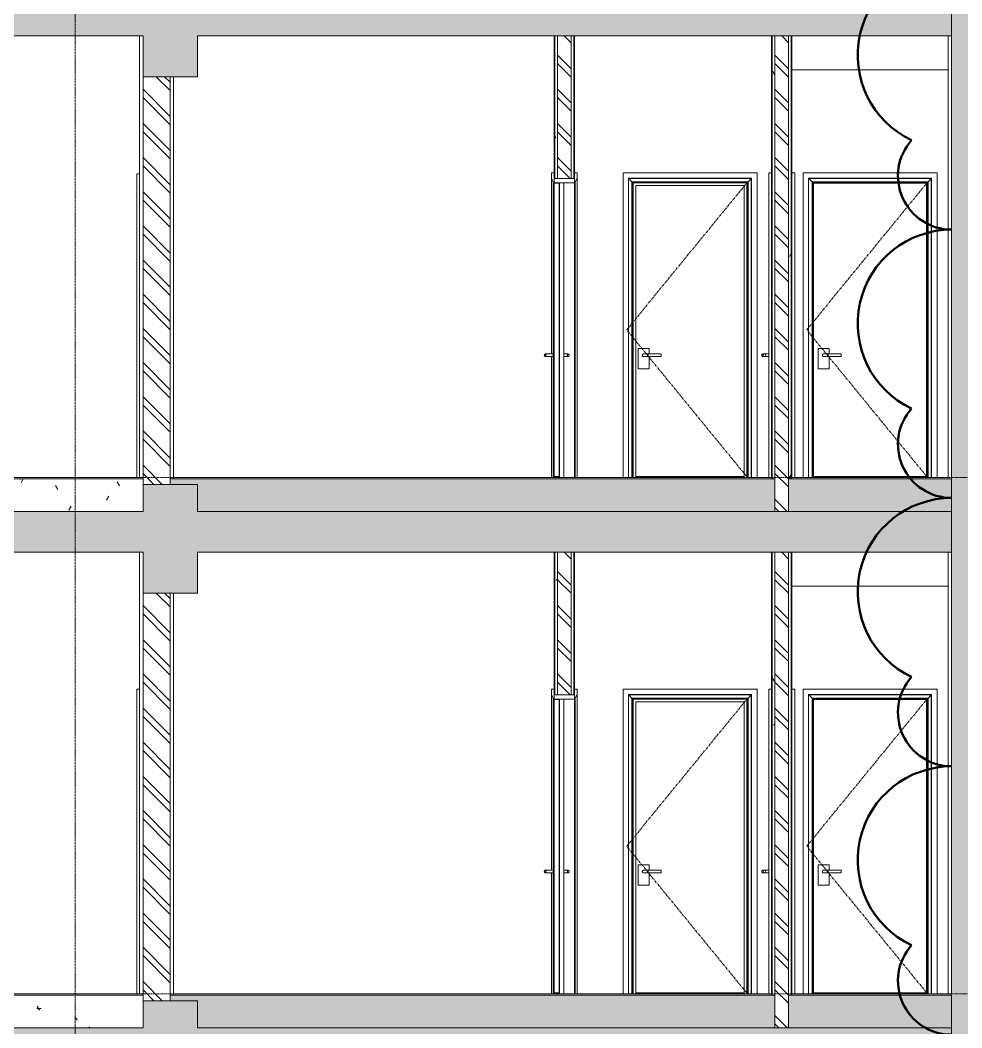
# Model space of a CAD drawing. Header units: millimetres. Extents: x 78096 to 288885, y -20632 to 149556.
# Drawn here: x 210930 to 217859, y 130450 to 137866 of the extents above; entities that cross this region are included whole.
import ezdxf

# ---------------------------------------------------------------- set-up
doc = ezdxf.new("R2010")
doc.units = ezdxf.units.MM
doc.linetypes.add('Centre', pattern=[31.75, 6.35, -4.7625, 15.875, -4.7625])
doc.linetypes.add('Grid Line', pattern=[22.225, 12.7, -3.175, 3.175, -3.175])
for name, color, linetype, lineweight in [('A-DETL', 90, 'Continuous', 9), ('A-DETL-GENF', 92, 'Continuous', 9), ('A-DOOR', 31, 'Continuous', 9), ('A-DOOR-FRAM', 31, 'Continuous', 9), ('A-FLOR-FNSH', 192, 'Continuous', 35), ('A-FLOR-LEVL', 51, 'Continuous', 9), ('A-FLOR-MCUT', 51, 'Continuous', 9), ('A-FLOR-PATT', 8, 'Continuous', 35), ('A-WALL', 113, 'Continuous', 9), ('A-WALL-FNSH', 113, 'Continuous', 25), ('A-WALL-PATT', 111, 'Continuous', 25), ('G-ANNO-REVC', 71, 'Continuous', 50), ('S-BEAM', 12, 'Continuous', 9), ('S-GRID', 1, 'Continuous', 9)]:
    doc.layers.add(name, color=color, linetype=linetype, lineweight=lineweight)
pattern_1 = [(0, (230762.54, 117385), (812.8, 203.2), [33.528, -576.072, 33.528, -576.072, -3251.2]), (0, (230762.54, 117385), (812.8, 203.2), [-1219.2, 33.528, -1185.672, 33.528, -576.072, -1422.4]), (0, (230762.54, 117385), (812.8, 203.2), [-3048, 33.528, -372.872, 33.528, -982.472]), (120, (231067.34, 117486.6), (-582.3764, 602.3054), [33.528, -576.072, 33.528, -3827.272]), (120, (231067.34, 117486.6), (-582.3764, 602.3054), [-643.128, -576.072, 33.528, -1185.672, -2032]), (120, (231067.34, 117486.6), (-582.3764, 602.3054), [-2438.4, 33.528, -576.072, 33.528, -1388.872]), (120, (231067.34, 117486.6), (-582.3764, 602.3054), [-3081.528, -372.872, 33.528, -982.472]), (240, (231168.94, 117893), (-230.4236, -805.5054), [33.528, -576.072, 33.528, -3827.272]), (240, (231168.94, 117893), (-230.4236, -805.5054), [-643.128, -576.072, 33.528, -1185.672, -2032]), (240, (231168.94, 117893), (-230.4236, -805.5054), [-2438.4, 33.528, -576.072, 33.528, -1388.872]), (240, (231168.94, 117893), (-230.4236, -805.5054), [-3081.528, -372.872, 33.528, -982.472])]
pattern_2 = [(50, (230762.54, 117385), (728.7365, -63.756), [76.2, -838.2]), (355, (230762.54, 117385), (-140.972, 764.228), [60.96, -670.56]), (100.451, (230823.3, 117379.7), (587.77, 700.467), [64.76, -712.36]), (46.184, (230762.5, 117588.2), (1084.316, -168.17), [114.3, -1257.3]), (96.636, (230852.9, 117574.2), (949.61, 989.71), [97.14, -1068.54]), (351.184, (230762.5, 117588.2), (949.62, 989.7), [91.44, -1005.84]), (21, (230864.14, 117537.4), (606.458, -409.0606), [76.2, -838.2]), (326, (230864.14, 117537.4), (247.208, 736.753), [60.96, -670.56]), (71.451, (230914.7, 117503.3), (853.668, 327.685), [64.76, -712.36]), (37.5, (230762.54, 117385), (12.3547, 338.2201), [33.528, -628.904, 33.528, -647.192, -673.1]), (37.5, (230762.54, 117385), (12.3547, 338.2201), [-1343.152, 33.528, -639.572]), (7.5, (230762.54, 117385), (267.279, 400.722), [33.528, -354.584, 33.528, -613.664, -256.54]), (7.5, (230762.54, 117385), (267.279, 400.722), [-1035.304, 33.528, -223.012]), (327.5, (230535.98, 117385), (542.3633, -22.9153), [33.528, -220.472, 33.528, -758.952, -1051.56]), (327.5, (230535.98, 117385), (542.3633, -22.9153), [-1046.48, 33.528, -1018.032]), (317.5, (230434.38, 117385), (592.517, 101.707), [33.528, -296.672, 33.528, -492.76, -746.76]), (317.5, (230434.38, 117385), (592.517, 101.707), [-856.488, 33.528, -713.232])]

# ---------------------------------------------------------------- blocks, each defined once
blk = doc.blocks.new('ZZ-D - Internal Door - 900 x 2200_TYPE GENERAL-4314285-TOMH A-A')
at = {"layer": 'A-DOOR'}
for p, q in [((-9005.1, 98743), (-9005.1, 96500)), ((-8019.1, 98743), (-9005.1, 98743)), ((-8019.1, 98743), (-8019.1, 96500)), ((-8965.1, 96500), (-8965.1, 98703)), ((-8965.1, 98703), (-8059.1, 98703)), ((-8939.1, 98677), (-8965.1, 98703)), ((-8939.1, 98677), (-8939.1, 96500)), ((-8085.1, 98677), (-8939.1, 98677)), ((-8935.1, 98673), (-8935.1, 96500)), ((-8089.1, 98673), (-8935.1, 98673)), ((-8928.1, 98666), (-8928.1, 96508)), ((-8096.1, 98666), (-8928.1, 98666)), ((-8096.1, 96508), (-8096.1, 98666)), ((-8089.1, 96500), (-8089.1, 98673)), ((-8059.1, 98703), (-8085.1, 98677)), ((-8085.1, 96500), (-8085.1, 98677)), ((-8059.1, 96500), (-8059.1, 98703)), ((-8893.1, 97450), (-8893.1, 97300)), ((-8813.1, 97450), (-8893.1, 97450)), ((-8819.3, 97410), (-8853.1, 97410)), ((-8853.1, 97390), (-8819.3, 97390)), ((-8724.8, 97410), (-8819.3, 97410)), ((-8819.3, 97390), (-8724.8, 97390)), ((-8813.1, 97410), (-8813.1, 97450)), ((-8813.1, 97300), (-8813.1, 97390)), ((-8893.1, 97300), (-8813.1, 97300)), ((-8928.1, 96508), (-8096.1, 96508))]:
    blk.add_line(p, q, dxfattribs=at)
at = {"layer": 'A-DOOR', "linetype": 'Centre'}
for p, q in [((-8096.1, 98666), (-8978.1, 97587)), ((-8978.1, 97587), (-8096.1, 96508))]:
    blk.add_line(p, q, dxfattribs=at)
at = {"layer": 'A-DOOR'}
for start_param, end_param in [(4.712389, 6.283185), (3.141593, 4.712389)]:
    blk.add_ellipse((-8724.8, 97400), major_axis=(0, 10), ratio=0.104556, start_param=start_param, end_param=end_param, dxfattribs=at)
for points, knots in [([(-8935.1, 98673), (-8935.2, 98673.1), (-8935.4, 98673.3), (-8935.9, 98673.8), (-8936.5, 98674.4), (-8937.5, 98675.4), (-8938.5, 98676.5), (-8939.1, 98677)], [-1, -1, -1, -1, -0.75, -0.625, -0.5, -0.25, 0, 0, 0, 0]), ([(-8085.1, 98677), (-8085.6, 98676.5), (-8086.6, 98675.5), (-8087.6, 98674.4), (-8088.3, 98673.8), (-8088.8, 98673.3), (-8089, 98673.1), (-8089.1, 98673)], [0, 0, 0, 0, 0.25, 0.5, 0.625, 0.75, 1, 1, 1, 1]), ([(-8863.1, 97400), (-8863.1, 97400.9), (-8862.8, 97402.6), (-8862, 97404.7), (-8861, 97406.1), (-8860.2, 97407.1), (-8859.2, 97408), (-8858.3, 97408.6), (-8857.5, 97409), (-8856.9, 97409.2), (-8856.3, 97409.5), (-8855.5, 97409.7), (-8854.4, 97409.9), (-8853.5, 97410), (-8853.1, 97410)], [0, 0, 0, 0, 0.0833333, 0.1666667, 0.2083333, 0.25, 0.2916667, 0.3333333, 0.3541667, 0.375, 0.3958333, 0.4166667, 0.4583333, 0.5, 0.5, 0.5, 0.5]), ([(-8853.1, 97390), (-8853.3, 97390), (-8853.7, 97390), (-8854.4, 97390.1), (-8855, 97390.2), (-8855.7, 97390.3), (-8856.3, 97390.5), (-8857.1, 97390.8), (-8857.9, 97391.2), (-8858.6, 97391.7), (-8859.3, 97392.2), (-8860.2, 97392.9), (-8861, 97393.9), (-8862, 97395.3), (-8862.8, 97397.4), (-8863.1, 97399.1), (-8863.1, 97400)], [0.5, 0.5, 0.5, 0.5, 0.5208333, 0.5416667, 0.5625, 0.5833333, 0.6041667, 0.625, 0.6666667, 0.6875, 0.7083333, 0.75, 0.7916667, 0.8333333, 0.9166667, 1, 1, 1, 1]), ([(-8820.1, 97400), (-8820.1, 97401.7), (-8820, 97405.2), (-8819.7, 97408.4), (-8819.5, 97409.8), (-8819.3, 97410), (-8819.3, 97410)], [0, 0, 0, 0, 0.1666667, 0.3333333, 0.4166667, 0.5, 0.5, 0.5, 0.5])]:
    blk.add_open_spline(points, degree=3, knots=knots, dxfattribs=at)
blk.add_open_spline([(-8819.3, 97390), (-8819.3, 97390), (-8819.5, 97390.2), (-8819.7, 97391.2), (-8819.8, 97392.8), (-8820, 97394.9), (-8820, 97397.4), (-8820.1, 97399.1), (-8820.1, 97400)], degree=3, dxfattribs=at)
at = {"layer": 'A-DOOR-FRAM'}
for p, q in [((-8962.1, 98700), (-8062.1, 98700)), ((-8930.1, 98668), (-8930.1, 96500)), ((-8094.1, 98668), (-8930.1, 98668)), ((-8094.1, 98668), (-8094.1, 96500)), ((-8062.1, 98700), (-8062.1, 96500)), ((-8911.1, 96500), (-8911.1, 96508)), ((-8113.1, 96508), (-8113.1, 96500))]:
    blk.add_line(p, q, dxfattribs=at)
blk = doc.blocks.new('ZZ-D - Internal Door - 1000 x 2200_ΤΥΠΟΣ 5_WC-4307367-TOMH A-A')
at = {"layer": 'A-DOOR', "lineweight": 18}
for p, q in [((-9237.1, 98743), (-9257.1, 98743)), ((-9257.1, 98743), (-9257.1, 96500)), ((-9237.1, 96500), (-9237.1, 98743)), ((-9067.1, 98743), (-9087.1, 98743)), ((-9087.1, 98743), (-9087.1, 98713.1)), ((-9087.1, 98713.1), (-9087.1, 96500)), ((-9067.1, 98713.1), (-9067.1, 98743)), ((-9067.1, 96500), (-9067.1, 98713.1)), ((-9257.1, 96500), (-9237.1, 96500)), ((-9087.1, 96500), (-9067.1, 96500))]:
    blk.add_line(p, q, dxfattribs=at)
at = {"layer": 'A-DOOR'}
for p, q in [((-9290.1, 97410), (-9299.2, 97410)), ((-9289.2, 97410), (-9299.2, 97410)), ((-9299.2, 97390), (-9290.1, 97390)), ((-9299.2, 97390), (-9289.2, 97390)), ((-9257.1, 97410), (-9290.1, 97410)), ((-9290.1, 97390), (-9257.1, 97390))]:
    blk.add_line(p, q, dxfattribs=at)
for start_param, end_param in [(4.712389, 7.853982), (1.570796, 4.712389)]:
    blk.add_ellipse((-9289.2, 97400), major_axis=(0, 10), ratio=0.994519, start_param=start_param, end_param=end_param, dxfattribs=at)
for points, knots in [([(-9309.3, 97400), (-9309.3, 97401.7), (-9308.4, 97405.2), (-9305.1, 97408.4), (-9301.8, 97409.8), (-9299.2, 97410.1), (-9297.4, 97409.9), (-9296.5, 97409.7)], [0, 0, 0, 0, 0.1666667, 0.3333333, 0.4166667, 0.5, 0.5833333, 0.5833333, 0.5833333, 0.5833333]), ([(-9291.8, 97409.7), (-9291.6, 97409.8), (-9291, 97410), (-9290.3, 97410), (-9289.6, 97410), (-9289.1, 97409.9), (-9288.6, 97409.8), (-9288.1, 97409.7), (-9287.6, 97409.5), (-9287.2, 97409.3), (-9287, 97409.1), (-9286.9, 97409.1)], [0.4285634, 0.4285634, 0.4285634, 0.4285634, 0.4583333, 0.5, 0.5208333, 0.5416667, 0.5625, 0.5833333, 0.6041667, 0.625, 0.6372964, 0.6372964, 0.6372964, 0.6372964]), ([(-9286.9, 97390.9), (-9287, 97390.9), (-9287.2, 97390.7), (-9287.6, 97390.5), (-9288.3, 97390.3), (-9289.1, 97390.1), (-9289.9, 97390), (-9290.6, 97390), (-9291.1, 97390.1), (-9291.5, 97390.2), (-9291.7, 97390.2), (-9291.8, 97390.3)], [0.3627036, 0.3627036, 0.3627036, 0.3627036, 0.375, 0.3958333, 0.4166667, 0.4583333, 0.5, 0.5208333, 0.5416667, 0.5625, 0.5714366, 0.5714366, 0.5714366, 0.5714366])]:
    blk.add_open_spline(points, degree=3, knots=knots, dxfattribs=at)
blk.add_open_spline([(-9296.5, 97390.3), (-9297.4, 97390.1), (-9299.2, 97389.9), (-9301.8, 97390.2), (-9304.3, 97391.2), (-9306.4, 97392.8), (-9308, 97394.9), (-9309.1, 97397.4), (-9309.3, 97399.1), (-9309.3, 97400)], degree=3, dxfattribs=at)
blk = doc.blocks.new('ZZ-D - Internal Door - 900 x 2200_TYPE  WC ENTRANCE-4315241-TOMH A-A')
at = {"layer": 'A-DOOR'}
for p, q in [((-10330.1, 96500), (-10330.1, 98743)), ((-10330.1, 98743), (-9344.1, 98743)), ((-9344.1, 96500), (-9344.1, 98743)), ((-10264.1, 98677), (-10290.1, 98703)), ((-10290.1, 98703), (-10290.1, 96500)), ((-9384.1, 98703), (-10290.1, 98703)), ((-10264.1, 98677), (-10264.1, 96500)), ((-9410.1, 98677), (-10264.1, 98677)), ((-10260.1, 98673), (-10260.1, 96500)), ((-9414.1, 98673), (-10260.1, 98673)), ((-9414.1, 98673), (-9414.1, 96500)), ((-9384.1, 98703), (-9410.1, 98677)), ((-9410.1, 98677), (-9410.1, 96500)), ((-9384.1, 98703), (-9384.1, 96500)), ((-10218.1, 97450), (-10218.1, 97300)), ((-10138.1, 97450), (-10218.1, 97450)), ((-10144.3, 97410), (-10178.1, 97410)), ((-10178.1, 97390), (-10144.3, 97390)), ((-10049.8, 97410), (-10144.3, 97410)), ((-10144.3, 97390), (-10049.8, 97390)), ((-10138.1, 97410), (-10138.1, 97450)), ((-10138.1, 97300), (-10138.1, 97390)), ((-10218.1, 97300), (-10138.1, 97300)), ((-10236.1, 96508), (-9438.1, 96508))]:
    blk.add_line(p, q, dxfattribs=at)
at = {"layer": 'A-DOOR', "linetype": 'Centre'}
for p, q in [((-9421.1, 98666), (-10303.1, 97587)), ((-10303.1, 97587), (-9421.1, 96508))]:
    blk.add_line(p, q, dxfattribs=at)
at = {"layer": 'A-DOOR'}
for start_param, end_param in [(4.712389, 6.283185), (3.141593, 4.712389)]:
    blk.add_ellipse((-10049.8, 97400), major_axis=(0, 10), ratio=0.104556, start_param=start_param, end_param=end_param, dxfattribs=at)
for points in [[(-10260.1, 98673), (-10260.3, 98673.2), (-10261.2, 98674.1), (-10263, 98675.9), (-10264.1, 98677)], [(-9410.1, 98677), (-9411.2, 98675.9), (-9413.1, 98674), (-9413.9, 98673.2), (-9414.1, 98673)], [(-10144.3, 97390), (-10144.4, 97390), (-10144.5, 97390.2), (-10144.7, 97391.2), (-10144.9, 97392.8), (-10145, 97394.9), (-10145.1, 97397.4), (-10145.1, 97399.1), (-10145.1, 97400)]]:
    blk.add_open_spline(points, degree=3, dxfattribs=at)
for points, knots in [([(-10188.1, 97400), (-10188.1, 97400.9), (-10187.9, 97402.6), (-10187, 97404.7), (-10186.1, 97406.1), (-10185.2, 97407.1), (-10184.2, 97408), (-10183.3, 97408.6), (-10182.5, 97409), (-10181.9, 97409.2), (-10181.3, 97409.5), (-10180.5, 97409.7), (-10179.4, 97409.9), (-10178.5, 97410), (-10178.1, 97410)], [0, 0, 0, 0, 0.0833333, 0.1666667, 0.2083333, 0.25, 0.2916667, 0.3333333, 0.3541667, 0.375, 0.3958333, 0.4166667, 0.4583333, 0.5, 0.5, 0.5, 0.5]), ([(-10178.1, 97390), (-10178.3, 97390), (-10178.8, 97390), (-10179.4, 97390.1), (-10180.1, 97390.2), (-10180.7, 97390.3), (-10181.3, 97390.5), (-10182.1, 97390.8), (-10182.9, 97391.2), (-10183.7, 97391.7), (-10184.4, 97392.2), (-10185.2, 97392.9), (-10186.1, 97393.9), (-10187, 97395.3), (-10187.9, 97397.4), (-10188.1, 97399.1), (-10188.1, 97400)], [0.5, 0.5, 0.5, 0.5, 0.5208333, 0.5416667, 0.5625, 0.5833333, 0.6041667, 0.625, 0.6666667, 0.6875, 0.7083333, 0.75, 0.7916667, 0.8333333, 0.9166667, 1, 1, 1, 1]), ([(-10145.1, 97400), (-10145.1, 97401.7), (-10145, 97405.2), (-10144.8, 97408.4), (-10144.5, 97409.8), (-10144.4, 97410), (-10144.3, 97410)], [0, 0, 0, 0, 0.1666667, 0.3333333, 0.4166667, 0.5, 0.5, 0.5, 0.5])]:
    blk.add_open_spline(points, degree=3, knots=knots, dxfattribs=at)
at = {"layer": 'A-DOOR-FRAM'}
for p, q in [((-10287.1, 98700), (-9387.1, 98700)), ((-10255.1, 98668), (-10255.1, 96500)), ((-9419.1, 98668), (-10255.1, 98668)), ((-10236.1, 98649), (-10236.1, 96500)), ((-10236.1, 98649), (-9438.1, 98649)), ((-9438.1, 98649), (-9438.1, 96500)), ((-9419.1, 98668), (-9419.1, 96500)), ((-9387.1, 98700), (-9387.1, 96500))]:
    blk.add_line(p, q, dxfattribs=at)
blk = doc.blocks.new('ZZ-D - Internal Door - 900 x 2200_TYPE  WC ENTRANCE-V9-TOMH A-A')
at = {"layer": 'A-DOOR', "lineweight": 18}
for p, q in [((-10837.1, 98743), (-10857.1, 98743)), ((-10857.1, 98743), (-10857.1, 98703)), ((-10837.1, 98673), (-10837.1, 98743)), ((-10667.1, 98743), (-10687.1, 98743)), ((-10687.1, 98743), (-10687.1, 98673)), ((-10667.1, 98703), (-10667.1, 98743)), ((-10857.1, 98703), (-10843.1, 98677)), ((-10799.1, 98666), (-10837.1, 98666)), ((-10837.1, 98666), (-10837.1, 96508)), ((-10799.1, 96508), (-10799.1, 98666)), ((-10681.1, 98677), (-10667.1, 98703)), ((-10837.1, 96508), (-10799.1, 96508))]:
    blk.add_line(p, q, dxfattribs=at)
at = {"layer": 'A-DOOR'}
for p, q in [((-10857.1, 98703), (-10857.1, 97410)), ((-10843.1, 98677), (-10843.1, 97450)), ((-10681.1, 98677), (-10681.1, 96500)), ((-10667.1, 98703), (-10667.1, 96500)), ((-10890.1, 97410), (-10899.2, 97410)), ((-10890.1, 97410), (-10899.2, 97410)), ((-10899.2, 97390), (-10890.1, 97390)), ((-10899.2, 97390), (-10890.1, 97390)), ((-10845.1, 97410), (-10890.1, 97410)), ((-10890.1, 97390), (-10845.1, 97390)), ((-10857.1, 97390), (-10857.1, 96500)), ((-10845.1, 97300), (-10845.1, 97450)), ((-10845.1, 97450), (-10837.1, 97450)), ((-10799.1, 97450), (-10797.1, 97450)), ((-10746.1, 97410), (-10765.1, 97410)), ((-10765.1, 97390), (-10746.1, 97390)), ((-10737.1, 97410), (-10746.1, 97410)), ((-10737.1, 97410), (-10746.1, 97410)), ((-10746.1, 97390), (-10737.1, 97390)), ((-10746.1, 97390), (-10737.1, 97390)), ((-10837.1, 97300), (-10845.1, 97300)), ((-10843.1, 97300), (-10843.1, 96500)), ((-10797.1, 97300), (-10799.1, 97300))]:
    blk.add_line(p, q, dxfattribs=at)
at = {"layer": 'A-DOOR', "lineweight": 18}
for centre, start, end in [((-10836.1, 98681), 209.74488, 262.87498), ((-10688.1, 98681), 277.12502, 330.25512)]:
    blk.add_arc(centre, 8.06, start, end, dxfattribs=at)
at = {"layer": 'A-DOOR'}
for points, knots in [([(-10837.1, 98673), (-10837.7, 98673.1), (-10838.7, 98673.3), (-10839.8, 98673.8), (-10840.9, 98674.4), (-10842.1, 98675.5), (-10842.8, 98676.5), (-10843.1, 98677)], [0, 0, 0, 0, 0.25, 0.375, 0.5, 0.75, 1, 1, 1, 1]), ([(-10909.3, 97400), (-10909.3, 97398.3), (-10908.4, 97394.8), (-10905.1, 97391.6), (-10901.8, 97390.2), (-10899.2, 97389.9), (-10897.4, 97390.1), (-10896.6, 97390.3)], [0, 0, 0, 0, 0.1666667, 0.3333333, 0.4166667, 0.5, 0.5833333, 0.5833333, 0.5833333, 0.5833333]), ([(-10890.1, 97410), (-10890.3, 97410), (-10890.6, 97410), (-10891.1, 97409.9), (-10891.6, 97409.8), (-10892.1, 97409.7), (-10892.6, 97409.5), (-10893.2, 97409.2), (-10893.8, 97408.8), (-10894.4, 97408.3), (-10894.9, 97407.8), (-10895.6, 97407.1), (-10896.2, 97406.1), (-10897, 97404.7), (-10897.6, 97402.6), (-10897.8, 97400.9), (-10897.8, 97400)], [0.5, 0.5, 0.5, 0.5, 0.5208333, 0.5416667, 0.5625, 0.5833333, 0.6041667, 0.625, 0.6666667, 0.6875, 0.7083333, 0.75, 0.7916667, 0.8333333, 0.9166667, 1, 1, 1, 1]), ([(-10897.8, 97400), (-10897.8, 97399.1), (-10897.6, 97397.4), (-10897, 97395.3), (-10896.2, 97393.9), (-10895.6, 97392.9), (-10894.8, 97392), (-10894.1, 97391.4), (-10893.5, 97391), (-10893.1, 97390.8), (-10892.6, 97390.5), (-10892, 97390.3), (-10891.1, 97390.1), (-10890.5, 97390), (-10890.1, 97390)], [0, 0, 0, 0, 0.0833333, 0.1666667, 0.2083333, 0.25, 0.2916667, 0.3333333, 0.3541667, 0.375, 0.3958333, 0.4166667, 0.4583333, 0.5, 0.5, 0.5, 0.5]), ([(-10738.5, 97400), (-10738.5, 97400.9), (-10738.6, 97402.6), (-10739.3, 97404.7), (-10740, 97406.1), (-10740.7, 97407.1), (-10741.4, 97408), (-10742.1, 97408.6), (-10742.7, 97409), (-10743.2, 97409.2), (-10743.7, 97409.5), (-10744.3, 97409.7), (-10745.1, 97409.9), (-10745.8, 97410), (-10746.1, 97410)], [0, 0, 0, 0, 0.0833333, 0.1666667, 0.2083333, 0.25, 0.2916667, 0.3333333, 0.3541667, 0.375, 0.3958333, 0.4166667, 0.4583333, 0.5, 0.5, 0.5, 0.5]), ([(-10746.1, 97390), (-10746, 97390), (-10745.6, 97390), (-10745.1, 97390.1), (-10744.6, 97390.2), (-10744.1, 97390.3), (-10743.7, 97390.5), (-10743, 97390.8), (-10742.4, 97391.2), (-10741.9, 97391.7), (-10741.3, 97392.2), (-10740.7, 97392.9), (-10740, 97393.9), (-10739.3, 97395.3), (-10738.6, 97397.4), (-10738.5, 97399.1), (-10738.5, 97400)], [0.5, 0.5, 0.5, 0.5, 0.5208333, 0.5416667, 0.5625, 0.5833333, 0.6041667, 0.625, 0.6666667, 0.6875, 0.7083333, 0.75, 0.7916667, 0.8333333, 0.9166667, 1, 1, 1, 1]), ([(-10726.9, 97400), (-10726.9, 97401.7), (-10727.9, 97405.2), (-10731.1, 97408.4), (-10734.4, 97409.8), (-10737.1, 97410.1), (-10738.8, 97409.9), (-10739.7, 97409.7)], [0, 0, 0, 0, 0.1666667, 0.3333333, 0.4166667, 0.5, 0.5833333, 0.5833333, 0.5833333, 0.5833333])]:
    blk.add_open_spline(points, degree=3, knots=knots, dxfattribs=at)
for points in [[(-10896.6, 97409.7), (-10897.4, 97409.9), (-10899.2, 97410.1), (-10901.8, 97409.8), (-10904.3, 97408.8), (-10906.4, 97407.2), (-10908.1, 97405.1), (-10909.1, 97402.6), (-10909.3, 97400.9), (-10909.3, 97400)], [(-10739.7, 97390.3), (-10738.8, 97390.1), (-10737.1, 97389.9), (-10734.4, 97390.2), (-10731.9, 97391.2), (-10729.8, 97392.8), (-10728.2, 97394.9), (-10727.2, 97397.4), (-10726.9, 97399.1), (-10726.9, 97400)]]:
    blk.add_open_spline(points, degree=3, dxfattribs=at)
at = {"layer": 'A-DOOR-FRAM', "lineweight": 18}
for p, q in [((-10687.1, 98700), (-10837.1, 98700)), ((-10837.1, 98700), (-10837.1, 98668)), ((-10837.1, 98668), (-10687.1, 98668)), ((-10765.1, 98668), (-10797.1, 98668)), ((-10797.1, 98668), (-10797.1, 96500)), ((-10765.1, 96500), (-10765.1, 98668)), ((-10687.1, 98668), (-10687.1, 98700)), ((-10797.1, 96500), (-10765.1, 96500))]:
    blk.add_line(p, q, dxfattribs=at)
at = {"layer": 'A-DOOR-FRAM'}
for p, q in [((-10837.1, 98666), (-10837.1, 98668)), ((-10687.1, 98668), (-10687.1, 96500)), ((-10837.1, 96500), (-10837.1, 96508))]:
    blk.add_line(p, q, dxfattribs=at)
blk = doc.blocks.new('ZZ-D - Internal Door - 1200 x 2200_ΤΥΠΟΣ 5_WC-4951805-TOMH A-A')
at = {"layer": 'A-DOOR'}
for p, q in [((-13887.109871, 132943), (-13907.109871, 132943)), ((-13907.109871, 132943), (-13907.109871, 130700))]:
    blk.add_line(p, q, dxfattribs=at)
blk = doc.blocks.new('Doors_IntSgl - 1000x2200-4289503-TOMH A-A')
at = {"layer": 'A-DOOR'}
for p in [(-13907.109871, 100300), (-13887.109871, 102535)]:
    blk.add_line(p, (-13907.109871, 102535), dxfattribs=at)
blk = doc.blocks.new('Direct Shape - The_HUB-4475817-TOMH A-A')
at = {"layer": 'S-BEAM'}
blk.add_line((-7937, 133700), (-9087.1, 133700), dxfattribs=at)
blk = doc.blocks.new('Direct Shape - M_Concrete-Rectangular Beam_30X80_8398691-4474848-TOMH A-A')
blk.add_blockref('Direct Shape - The_HUB-4475817-TOMH A-A', (0, 0))
blk = doc.blocks.new('Direct Shape - The_HUB-4475870-TOMH A-A')
at = {"layer": 'S-BEAM'}
blk.add_line((-7937, 137500), (-9087.1, 137500), dxfattribs=at)
blk = doc.blocks.new('Direct Shape - M_Concrete-Rectangular Beam_30X80_8399580-4475056-TOMH A-A')
blk.add_blockref('Direct Shape - The_HUB-4475870-TOMH A-A', (0, 0))
blk = doc.blocks.new('Family - ___-4988021-TOMH A-A')
at = {"layer": 'G-ANNO-REVC'}
for centre, radius, start, end in [((-7912, 137608.8), 691.3, 90, 244.79123), ((-7912, 136720), 395, 138.18969, 270), ((-7912, 135633.8), 691.3, 90, 244.79123), ((-7912, 134745), 395, 138.18969, 270), ((-7912, 133658.8), 691.3, 90, 244.79123), ((-7912, 132770), 395, 138.18969, 270), ((-7912, 131683.8), 691.3, 90, 244.79123), ((-7912, 130795), 395, 138.18969, 270)]:
    blk.add_arc(centre, radius, start, end, dxfattribs=at)

msp = doc.modelspace()

# ---------------------------------------------------------------- hatches: boundary and pattern name
at = {"layer": 'A-DETL-GENF'}
h = msp.add_hatch(dxfattribs=at)
h.set_pattern_fill('FP_7', color=50, style=0, pattern_type=2)
h.set_pattern_definition(pattern_2)
h.paths.add_polyline_path([(217784.424, 82800), (218184.412, 82800), (218184.412, 141050), (217784.412, 141050), (217784.424, 82884.048)])
h = msp.add_hatch(dxfattribs=at)
h.set_pattern_fill('FP_7', color=50, style=0, pattern_type=2)
h.set_pattern_definition(pattern_2)
h.paths.add_polyline_path([(244384.346, 136635), (244384.346, 138557.592), (244184.346, 138557.592), (244184.346, 138050), (241734.387, 138050), (241734.387, 138250), (241334.387, 138250), (241334.387, 138050), (230084.458, 138050), (230084.458, 137750), (241324.621, 137750), (241324.621, 137450), (241734.387, 137450), (241734.387, 137750), (244184.346, 137750), (244184.346, 136635)])
h.paths.add_polyline_path([(212190.132, 137450), (212234.399, 137450), (212234.399, 137750), (217784.412, 137750), (217784.412, 138050), (212234.399, 138050), (212234.399, 138250), (211834.399, 138250), (211834.399, 138050), (207534.458, 138050), (207534.458, 138500), (207334.458, 138500), (207334.458, 137750), (211834.399, 137750), (211834.399, 137450)])
h.paths.add_polyline_path([(227584.412, 137750), (229484.553, 137750), (229484.553, 138050), (227584.412, 138050), (227584.412, 137840.097)])
h = msp.add_hatch(dxfattribs=at)
h.set_pattern_fill('FP_7', color=50, style=0, pattern_type=2)
h.set_pattern_definition(pattern_2)
h.paths.add_polyline_path([(244384.346, 132811.765), (244384.346, 134970.909), (244184.346, 134970.909), (244184.346, 134250), (241734.387, 134250), (241734.387, 134450), (241334.387, 134450), (241334.387, 134250), (230084.458, 134250), (230084.458, 133950), (241324.621, 133950), (241324.621, 133650), (241734.387, 133650), (241734.387, 133950), (244184.346, 133950), (244184.346, 132811.765)])
h.paths.add_polyline_path([(212190.132, 133650), (212234.399, 133650), (212234.399, 133950), (217784.412, 133950), (217784.412, 134250), (212234.399, 134250), (212234.399, 134450), (211834.399, 134450), (211834.399, 134250), (207534.458, 134250), (207534.458, 134700), (207334.458, 134700), (207334.458, 133950), (211834.399, 133950), (211834.399, 133650)])
h.paths.add_polyline_path([(227584.412, 133950), (229484.553, 133950), (229484.553, 134250), (227584.412, 134250), (227584.412, 134071.682)])
h.paths.add_polyline_path([(229684.27, 133950), (229684.458, 133950), (229684.27, 134071.682)])
h = msp.add_hatch(dxfattribs=at)
h.set_pattern_fill('FP_7', color=50, style=0, pattern_type=2)
h.set_pattern_definition(pattern_2)
h.paths.add_polyline_path([(244184.346, 128613.164), (244384.346, 128613.164), (244384.346, 131245.845), (244184.346, 131245.371), (244184.346, 130450), (241734.387, 130450), (241734.387, 130650), (241334.387, 130650), (241334.387, 130450), (230084.458, 130450), (230084.458, 130150), (241324.621, 130150), (241324.621, 129850), (241734.387, 129850), (241734.387, 130150), (244184.346, 130150), (244184.346, 128733.094)])
h.paths.add_polyline_path([(212190.132, 129850), (212234.399, 129850), (212234.399, 130150), (217784.412, 130150), (217784.412, 130450), (212234.399, 130450), (212234.399, 130650), (211834.399, 130650), (211834.399, 130450), (207534.458, 130450), (207534.458, 130900), (207334.458, 130900), (207334.458, 130150), (211834.399, 130150), (211834.399, 129850)])
h.paths.add_polyline_path([(227584.412, 130150), (229484.553, 130150), (229484.553, 130450), (227584.412, 130450), (227584.412, 130303.267)])
h.paths.add_polyline_path([(229684.27, 130150), (229684.458, 130150), (229684.27, 130303.267)])
at = {"layer": 'A-FLOR-PATT', "lineweight": 9}
h = msp.add_hatch(dxfattribs=at)
h.set_pattern_fill('FP_2', color=256, style=0, pattern_type=2)
h.set_pattern_definition(pattern_1)
h.paths.add_polyline_path([(207534.458, 134250), (211834.345, 134250), (211834.345, 134490), (207534.458, 134490)])
h = msp.add_hatch(dxfattribs=at)
h.set_pattern_fill('FP_2', color=256, style=0, pattern_type=2)
h.set_pattern_definition(pattern_1)
h.paths.add_polyline_path([(229484.553, 134250), (229484.553, 134490), (227584.424, 134490), (227584.424, 134250), (229143.687, 134250)])
h.paths.add_polyline_path([(212234.399, 134250), (216484.346, 134250), (216484.346, 134490), (212034.345, 134490), (212034.345, 134450), (212234.399, 134450), (212234.399, 134260.85)])
h.paths.add_polyline_path([(242135.279, 134250), (242135.279, 134490), (230084.458, 134490), (230084.458, 134250), (241334.387, 134250), (241334.387, 134450), (241734.387, 134450), (241734.387, 134250), (242060.681, 134250)])
h.paths.add_polyline_path([(229684.27, 134250), (229684.458, 134250), (229684.27, 134385.716)])
h.paths.add_polyline_path([(216584.346, 134250), (217784.412, 134250.12), (217784.412, 134490), (216584.346, 134490), (216584.346, 134385.716)])
h.paths.add_polyline_path([(224384.412, 134250), (224384.412, 134490), (222834.424, 134490), (222834.424, 134250), (224299.814, 134250)])
h.paths.add_polyline_path([(218184.424, 134250), (218209.424, 134250), (218209.424, 134490), (218184.424, 134490), (218184.424, 134385.716)])
h = msp.add_hatch(dxfattribs=at)
h.set_pattern_fill('FP_2', color=256, style=0, pattern_type=2)
h.set_pattern_definition(pattern_1)
h.paths.add_polyline_path([(207534.458, 130450), (211834.345, 130450), (211834.345, 130690), (207534.458, 130690)])
h = msp.add_hatch(dxfattribs=at)
h.set_pattern_fill('FP_2', color=256, style=0, pattern_type=2)
h.set_pattern_definition(pattern_1)
h.paths.add_polyline_path([(235198.528, 130450), (241334.387, 130450), (241334.387, 130650), (241734.387, 130650), (241734.387, 130450), (242135.279, 130450), (242135.279, 130690), (230084.458, 130690), (230084.458, 130450), (234794.872, 130450)])
h.paths.add_polyline_path([(227932.718, 130450), (229484.553, 130450), (229484.553, 130690), (227584.424, 130690), (227584.424, 130450)])
h.paths.add_polyline_path([(212234.399, 130450), (216484.346, 130450), (216484.346, 130690), (212034.345, 130690), (212034.345, 130650), (212234.399, 130650), (212234.399, 130460.85)])
h.paths.add_polyline_path([(224384.412, 130450), (224384.412, 130690), (222834.424, 130690), (222834.424, 130450), (224299.814, 130450)])
h.paths.add_polyline_path([(229684.27, 130450), (229684.458, 130450), (229684.27, 130617.302)])
h.paths.add_polyline_path([(216584.346, 130450), (217784.412, 130450.003), (217784.412, 130690), (216584.346, 130690), (216584.346, 130617.302)])
h.paths.add_polyline_path([(218184.424, 130450), (218209.424, 130450), (218209.424, 130690), (218184.424, 130690), (218184.424, 130617.302)])
at = {"layer": 'A-WALL-PATT', "lineweight": 9}
h = msp.add_hatch(dxfattribs=at)
h.set_pattern_fill('FP_2', color=256, style=0, pattern_type=2)
h.set_pattern_definition(pattern_1)
h.paths.add_polyline_path([(214884.327, 136700), (214884.327, 137750), (214864.327, 137750), (214864.327, 136700)])
h = msp.add_hatch(dxfattribs=at)
h.set_pattern_fill('FP_33', color=256, angle=-225, style=0, pattern_type=2)
h.set_pattern_definition([(315, (214859.33, 136125), (125.724, 125.724), []), (315, (215049.83, 136125), (125.724, 125.724), [])])
h.paths.add_polyline_path([(214984.327, 136700), (214984.327, 137750), (214884.327, 137750), (214884.327, 136700)])
h = msp.add_hatch(dxfattribs=at)
h.set_pattern_fill('FP_2', color=256, style=0, pattern_type=2)
h.set_pattern_definition(pattern_1)
h.paths.add_polyline_path([(216464.346, 134490), (216484.346, 134490), (216484.346, 137750), (216464.346, 137750), (216464.346, 134500)])
h = msp.add_hatch(dxfattribs=at)
h.set_pattern_fill('FP_32', color=256, angle=-225, style=0, pattern_type=2)
h.set_pattern_definition([(315, (216459.35, 136125), (125.724, 125.724), []), (315, (216649.85, 136125), (125.724, 125.724), [])])
h.paths.add_polyline_path([(216584.346, 134250), (216584.346, 137750), (216484.346, 137750), (216484.346, 134250)])
h = msp.add_hatch(dxfattribs=at)
h.set_pattern_fill('FP_2', color=256, style=0, pattern_type=2)
h.set_pattern_definition(pattern_1)
h.paths.add_polyline_path([(216604.346, 134490), (216604.346, 137750), (216584.346, 137750), (216584.346, 134490)])
h = msp.add_hatch(dxfattribs=at)
h.set_pattern_fill('FP_43', color=256, angle=-225, style=0, pattern_type=2)
h.set_pattern_definition([(315, (211809.35, 136125), (125.724, 125.724), []), (315, (211999.85, 136125), (125.724, 125.724), [])])
h.paths.add_polyline_path([(211834.399, 134250), (211834.399, 134450), (212034.345, 134450), (212034.345, 137450), (211834.399, 137450), (211834.345, 134250)])
h = msp.add_hatch(dxfattribs=at)
h.set_pattern_fill('FP_2', color=256, style=0, pattern_type=2)
h.set_pattern_definition(pattern_1)
h.paths.add_polyline_path([(214884.327, 132900), (214884.327, 133950), (214864.327, 133950), (214864.327, 132900)])
h = msp.add_hatch(dxfattribs=at)
h.set_pattern_fill('FP_31', color=256, angle=-225, style=0, pattern_type=2)
h.set_pattern_definition([(315, (214859.33, 132325), (125.724, 125.724), []), (315, (215049.83, 132325), (125.724, 125.724), [])])
h.paths.add_polyline_path([(214984.327, 132900), (214984.327, 133950), (214884.327, 133950), (214884.327, 132900)])
h = msp.add_hatch(dxfattribs=at)
h.set_pattern_fill('FP_2', color=256, style=0, pattern_type=2)
h.set_pattern_definition(pattern_1)
h.paths.add_polyline_path([(216484.346, 130690), (216484.346, 133950), (216464.346, 133950), (216464.346, 130690)])
h = msp.add_hatch(dxfattribs=at)
h.set_pattern_fill('FP_30', color=256, angle=-225, style=0, pattern_type=2)
h.set_pattern_definition([(315, (216459.35, 132325), (125.724, 125.724), []), (315, (216649.85, 132325), (125.724, 125.724), [])])
h.paths.add_polyline_path([(216584.346, 130450), (216584.346, 133950), (216484.346, 133950), (216484.346, 130450)])
h = msp.add_hatch(dxfattribs=at)
h.set_pattern_fill('FP_42', color=256, angle=-225, style=0, pattern_type=2)
h.set_pattern_definition([(315, (211809.35, 132325), (125.724, 125.724), []), (315, (211999.84, 132325), (125.724, 125.724), [])])
h.paths.add_polyline_path([(211834.399, 130450), (211834.399, 130650), (212034.345, 130650), (212034.345, 133650), (211834.399, 133650), (211834.345, 130450)])

# ---------------------------------------------------------------- linework, layer by layer
at = {"layer": 'A-DETL', "lineweight": 18}
for p, q in [((217784.412, 141050), (217784.412, 89933.458)), ((207334.458, 137750), (211834.399, 137750)), ((211834.399, 137750), (211834.399, 137450)), ((212234.399, 137450), (212234.399, 137750)), ((212234.399, 137750), (217784.412, 137750)), ((211834.399, 137450), (212234.399, 137450)), ((212234.399, 134450), (211834.399, 134450)), ((211834.399, 134450), (211834.399, 134250)), ((212234.399, 134250), (212234.399, 134450)), ((211834.399, 134250), (207534.458, 134250)), ((217784.412, 134250), (212234.399, 134250)), ((207334.458, 133950), (211834.399, 133950)), ((211834.399, 133950), (211834.399, 133650)), ((212234.399, 133650), (212234.399, 133950)), ((212234.399, 133950), (217784.412, 133950)), ((211834.399, 133650), (212234.399, 133650)), ((212234.399, 130650), (211834.399, 130650)), ((211834.399, 130650), (211834.399, 130450)), ((212234.399, 130450), (212234.399, 130650)), ((211834.399, 130450), (207534.458, 130450)), ((217784.412, 130450), (212234.399, 130450))]:
    msp.add_line(p, q, dxfattribs=at)
at = {"layer": 'A-FLOR-FNSH', "color": 7, "lineweight": 18}
for p, q in [((211809.345, 134500), (207559.458, 134500)), ((211834.345, 134500), (211834.345, 134250)), ((216459.346, 134500), (212059.345, 134500)), ((217759.424, 134500), (216609.346, 134500)), ((211809.345, 130700), (207559.458, 130700)), ((211834.345, 130700), (211834.345, 130450)), ((216459.346, 130700), (212059.345, 130700)), ((217759.424, 130700), (216609.346, 130700))]:
    msp.add_line(p, q, dxfattribs=at)
at = {"layer": 'A-FLOR-LEVL', "linetype": 'Centre'}
for p, q in [((192334.611, 134500), (278486.268, 134500)), ((192334.611, 130700), (278486.268, 130700))]:
    msp.add_line(p, q, dxfattribs=at)
at = {"layer": 'A-FLOR-MCUT', "lineweight": 18}
for p, q in [((211834.345, 134490), (207559.458, 134490)), ((212059.345, 134500), (212059.345, 134490)), ((216484.346, 134490), (212059.345, 134490)), ((216484.346, 134250), (216484.346, 134490)), ((217759.424, 134490), (216584.346, 134490)), ((216584.346, 134490), (216584.346, 134250)), ((217759.424, 134490), (217759.424, 134500)), ((211834.345, 130690), (207559.458, 130690)), ((212059.345, 130700), (212059.345, 130690)), ((216484.346, 130690), (212059.345, 130690)), ((216484.346, 130450), (216484.346, 130690)), ((217784.412, 130690), (216584.346, 130690)), ((216584.346, 130690), (216584.346, 130450))]:
    msp.add_line(p, q, dxfattribs=at)
at = {"layer": 'A-WALL', "lineweight": 18}
for p, q in [((211834.345, 137750), (211834.345, 134500)), ((214864.327, 136700), (214864.327, 137750)), ((214884.327, 136700), (214884.327, 137750)), ((214984.327, 136700), (214984.327, 137750)), ((215004.327, 136700), (215004.327, 137750)), ((216464.346, 134490), (216464.346, 137750)), ((216484.346, 134490), (216484.346, 137750)), ((216584.346, 134490), (216584.346, 137750)), ((216604.346, 134490), (216604.346, 137750)), ((212034.345, 137450), (212034.345, 134450)), ((212034.345, 134490), (212059.345, 134490)), ((216459.346, 134500), (216459.346, 134490)), ((216609.346, 134490), (216609.346, 134500)), ((217759.424, 134490), (217784.412, 134490)), ((211834.345, 133950), (211834.345, 130700)), ((214864.327, 132900), (214864.327, 133950)), ((214884.327, 132900), (214884.327, 133950)), ((214984.327, 132900), (214984.327, 133950)), ((215004.327, 132900), (215004.327, 133950)), ((216464.346, 130690), (216464.346, 133950)), ((216484.346, 130690), (216484.346, 133950)), ((216584.346, 130690), (216584.346, 133950)), ((216604.346, 130690), (216604.346, 133950)), ((212034.345, 133650), (212034.345, 130650)), ((212034.345, 130690), (212059.345, 130690)), ((216459.346, 130700), (216459.346, 130690)), ((216609.346, 130690), (216609.346, 130700))]:
    msp.add_line(p, q, dxfattribs=at)
at = {"layer": 'A-WALL', "color": 7, "lineweight": 18}
for p, q in [((214864.327, 136700), (215004.327, 136700)), ((214864.327, 132900), (215004.327, 132900))]:
    msp.add_line(p, q, dxfattribs=at)
at = {"layer": 'A-WALL-FNSH', "color": 7, "lineweight": 18}
for p, q in [((211809.345, 137750), (211809.345, 134500)), ((214859.327, 137750), (214859.327, 136700)), ((215009.327, 136700), (215009.327, 137750)), ((216459.346, 137750), (216459.346, 134500)), ((216609.346, 134500), (216609.346, 137750)), ((217759.424, 137750), (217759.424, 134500)), ((212059.345, 134500), (212059.345, 137450)), ((214859.327, 136700), (214864.327, 136700)), ((215004.327, 136700), (215009.327, 136700)), ((211809.345, 134500), (211834.345, 134500)), ((211809.345, 133950), (211809.345, 130700)), ((214859.327, 133950), (214859.327, 132900)), ((215009.327, 132900), (215009.327, 133950)), ((216459.346, 133950), (216459.346, 130700)), ((216609.346, 130700), (216609.346, 133950)), ((217759.424, 133950), (217759.424, 130700)), ((212059.345, 130700), (212059.345, 133650)), ((214859.327, 132900), (214864.327, 132900)), ((215004.327, 132900), (215009.327, 132900)), ((211809.345, 130700), (211834.345, 130700)), ((217759.424, 130700), (217784.412, 130700))]:
    msp.add_line(p, q, dxfattribs=at)
at = {"layer": 'S-GRID', "linetype": 'Grid Line'}
msp.add_line((211334.389, 78125.107), (211334.389, 148256.175), dxfattribs=at)

# ---------------------------------------------------------------- block references
at = {"layer": 'A-DOOR-FRAM'}
for name, p in [('Doors_IntSgl - 1000x2200-4289503-TOMH A-A', (225696.455, 34200)), ('ZZ-D - Internal Door - 900 x 2200_TYPE  WC ENTRANCE-V9-TOMH A-A', (225696.455, 38000)), ('ZZ-D - Internal Door - 900 x 2200_TYPE  WC ENTRANCE-4315241-TOMH A-A', (225696.455, 38000)), ('ZZ-D - Internal Door - 1000 x 2200_ΤΥΠΟΣ 5_WC-4307367-TOMH A-A', (225696.455, 38000)), ('ZZ-D - Internal Door - 900 x 2200_TYPE GENERAL-4314285-TOMH A-A', (225696.455, 38000)), ('ZZ-D - Internal Door - 1200 x 2200_ΤΥΠΟΣ 5_WC-4951805-TOMH A-A', (225696.455, 0)), ('ZZ-D - Internal Door - 900 x 2200_TYPE  WC ENTRANCE-V9-TOMH A-A', (225696.455, 34200)), ('ZZ-D - Internal Door - 900 x 2200_TYPE  WC ENTRANCE-4315241-TOMH A-A', (225696.455, 34200)), ('ZZ-D - Internal Door - 1000 x 2200_ΤΥΠΟΣ 5_WC-4307367-TOMH A-A', (225696.455, 34200)), ('ZZ-D - Internal Door - 900 x 2200_TYPE GENERAL-4314285-TOMH A-A', (225696.455, 34200))]:
    msp.add_blockref(name, p, dxfattribs=at)
at = {"layer": 'G-ANNO-REVC'}
msp.add_blockref('Family - ___-4988021-TOMH A-A', (225696.455, 0), dxfattribs=at)
at = {"layer": 'S-BEAM'}
for name in ['Direct Shape - M_Concrete-Rectangular Beam_30X80_8399580-4475056-TOMH A-A', 'Direct Shape - M_Concrete-Rectangular Beam_30X80_8398691-4474848-TOMH A-A']:
    msp.add_blockref(name, (225696.455, 0), dxfattribs=at)

doc.saveas('drawing.dxf')
